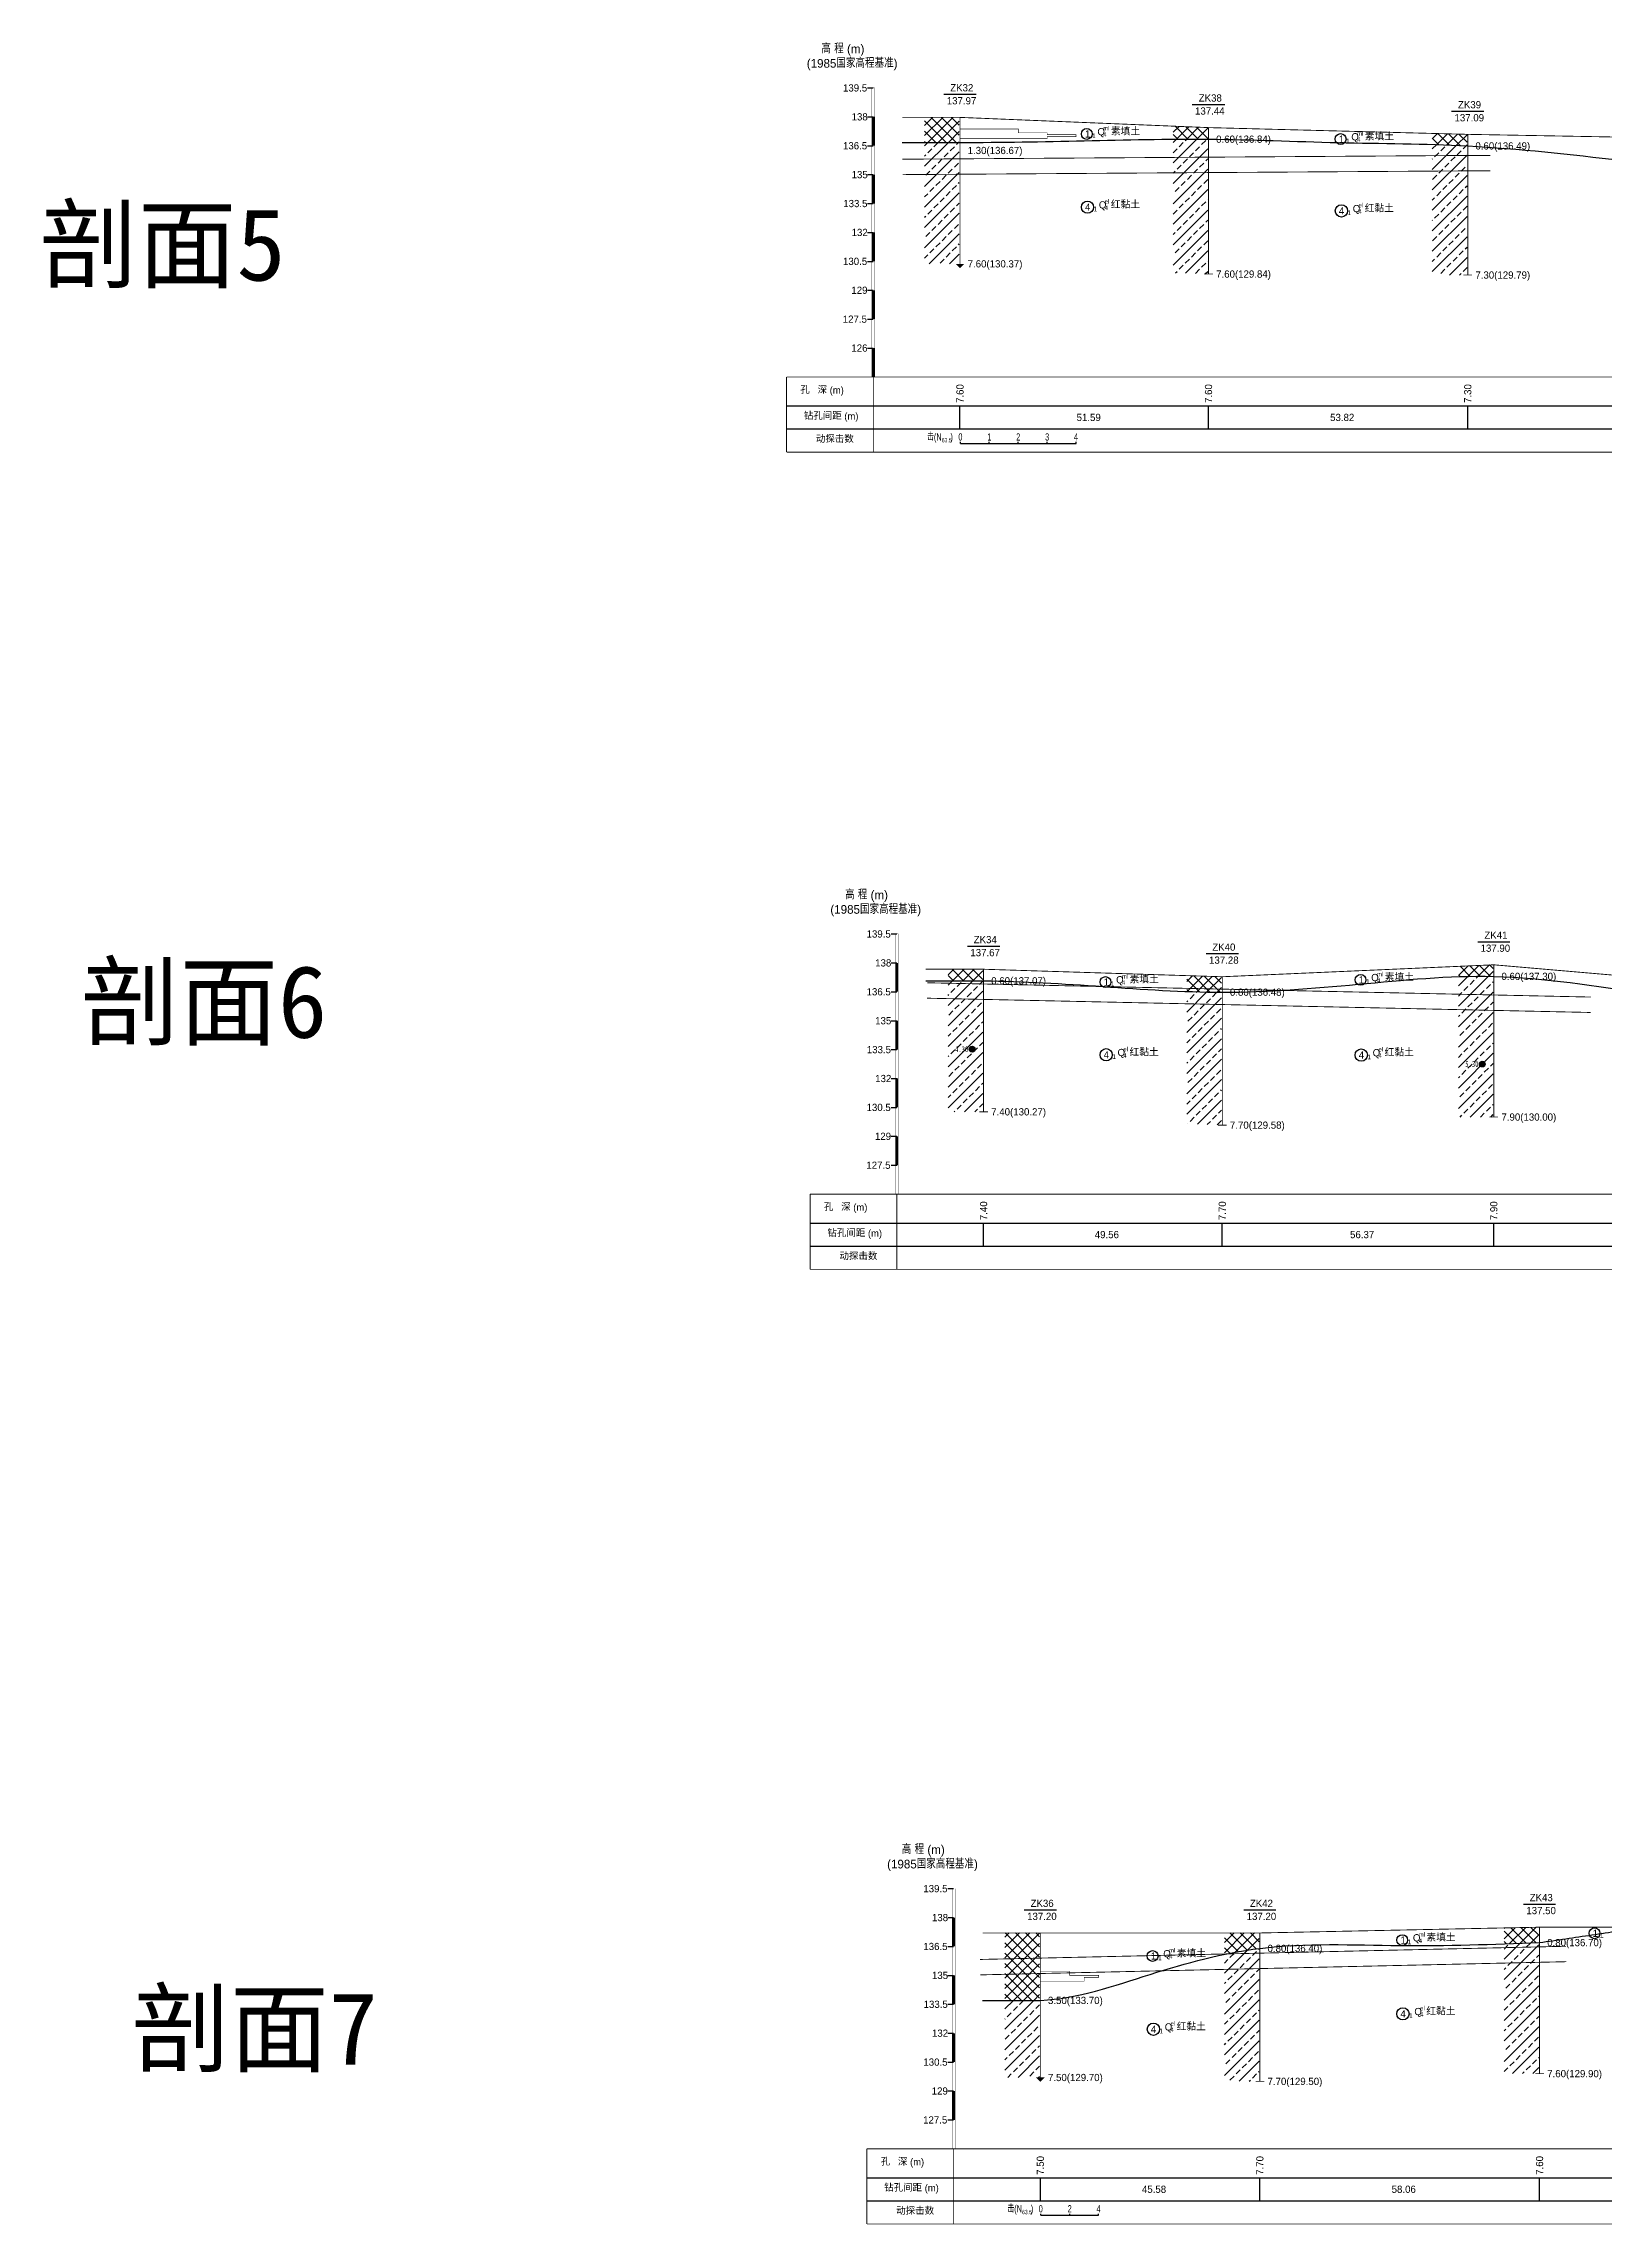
# Model space of a CAD drawing. Header units: inches. Extents: x -205 to 12199, y -11610 to -150.
# Drawn here: x -205 to 335, y -2246 to -1492 of the extents above; entities that cross this region are included whole.
import ezdxf
from ezdxf.enums import TextEntityAlignment as Align

# ---------------------------------------------------------------- set-up
doc = ezdxf.new("R2010")
doc.units = ezdxf.units.IN
doc.header["$MEASUREMENT"] = 0
for name, color, linetype in [('GiCAD_PouMian', 7, 'Continuous'), ('GICAD_QUYANG', 7, 'Continuous'), ('地质-原位曲线', 7, 'Continuous'), ('地质-图框', 7, 'Continuous'), ('地质-地层符号', 3, 'Continuous'), ('地质-地层线', 7, 'Continuous'), ('地质-地面线', 7, 'Continuous'), ('地质-填充花纹', 4, 'Continuous'), ('地质-文字', 7, 'Continuous'), ('地质-标注栏', 7, 'Continuous'), ('地质-钻孔', 7, 'Continuous'), ('管底', 7, 'Continuous')]:
    doc.layers.add(name, color=color, linetype=linetype)
doc.styles.add('LZ_PMT_LINE', font='', dxfattribs={"height": 2})
doc.styles.get("Standard").update_dxf_attribs({"font": ''})
doc.styles.add('地层编号', font='Comfont.shx', dxfattribs={"width": 0.7, "height": 2.5, "bigfont": 'Hztxt12a.shx'})
doc.styles.add('宋体', font='')
doc.styles.add('层底标注', font='Comfont.shx', dxfattribs={"width": 0.7, "height": 2.5, "bigfont": 'Hztxt12a.shx'})
doc.styles.add('岩土名称', font='Comfont.shx', dxfattribs={"width": 0.7, "height": 2.5, "bigfont": 'Hztxt12a.shx'})
doc.styles.add('时代', font='Comfont.shx', dxfattribs={"width": 0.7, "height": 2.5, "bigfont": 'Hztxt12a.shx'})
doc.styles.add('标注栏数据', font='Comfont.shx', dxfattribs={"width": 0.7, "height": 2.5, "bigfont": 'Hztxt12a.shx'})
doc.styles.add('钻孔标注', font='Comfont.shx', dxfattribs={"width": 0.7, "height": 2.5, "bigfont": 'Hztxt12a.shx'})
doc.styles.add('高程系统', font='Comfont.shx', dxfattribs={"width": 0.7, "height": 3, "bigfont": 'Hztxt12a.shx'})
doc.styles.get('LZ_PMT_LINE').set_extended_font_data('SimSun')
doc.styles.get('Standard').set_extended_font_data('SimSun')
doc.styles.get('宋体').set_extended_font_data('宋体')
doc.linetypes.add('swx', pattern='A,7,-1.5,["●",LZ_PMT_LINE,S=0.05,R=0,X=0,Y=0],-1.5', length=10)
pattern_1 = [(45, (-6858.877, -1704.864), (-3.535534, 3.535534), []), (45, (-6855.3413, -1704.864), (-3.535534, 3.535534), [2, -1])]
pattern_2 = [(45, (-6858.8768, -1704.864), (-1.76776695, 1.76776695), []), (135, (-6858.8768, -1704.864), (-1.76776695, -1.76776695), [])]
pattern_3 = [(45, (-7710.7176, -1992.5664), (-3.535534, 3.535534), []), (45, (-7707.182, -1992.5664), (-3.535534, 3.535534), [2, -1])]
pattern_4 = [(45, (-7710.7176, -1992.5664), (-1.76776695, 1.76776695), []), (135, (-7710.7176, -1992.5664), (-1.76776695, -1.76776695), [])]
pattern_5 = [(45, (-8551.076, -2322.844), (-3.535534, 3.535534), []), (45, (-8547.5405, -2322.844), (-3.535534, 3.535534), [2, -1])]
pattern_6 = [(45, (-8551.076, -2322.8439), (-1.76776695, 1.76776695), []), (135, (-8551.076, -2322.8439), (-1.76776695, -1.76776695), [])]

# ---------------------------------------------------------------- blocks, each defined once
blk = doc.blocks.new('gkqy_yuan.dwg不标')
at = {"layer": 'GiCAD_PouMian'}
h = blk.add_hatch(color=7, dxfattribs=at)
edge = h.paths.add_edge_path()
edge.add_arc((0, 0), 1, 0, 360)
at = {"layer": 'GICAD_QUYANG', "color": 7}
blk.add_circle((0, 0), 1, dxfattribs=at)

msp = doc.modelspace()

# ---------------------------------------------------------------- hatches: boundary and pattern name
at = {"layer": '地质-填充花纹', "linetype": 'Continuous'}
h = msp.add_hatch(dxfattribs=at)
h.set_pattern_fill('GKSTT', scale=0.5, style=0, pattern_type=2)
h.set_pattern_definition(pattern_2)
h.paths.add_polyline_path([(112.06928, -1525.91463), (100.06928, -1525.91463), (100.06928, -1517.24796), (112.06928, -1517.24796)])
h = msp.add_hatch(dxfattribs=at)
h.set_pattern_fill('GKSTT', scale=0.5, style=0, pattern_type=2)
h.set_pattern_definition(pattern_2)
h.paths.add_polyline_path([(198.05309, -1520.77102), (198.05309, -1524.78065), (190.3057, -1524.76089), (186.05309, -1524.78708), (186.05309, -1520.2779)])
h = msp.add_hatch(dxfattribs=at)
h.set_pattern_fill('GKSTT', scale=0.5, style=0, pattern_type=2)
h.set_pattern_definition(pattern_2)
h.paths.add_polyline_path([(287.74628, -1523.10816), (287.74628, -1527.10401), (278.14137, -1526.69492), (275.74628, -1526.62268), (275.74628, -1522.79598)])
h = msp.add_hatch(dxfattribs=at)
h.set_pattern_fill('GKFZNT', scale=0.5, style=0, pattern_type=2)
h.set_pattern_definition(pattern_1)
h.paths.add_polyline_path([(112.06928, -1567.91341), (107.31978, -1567.89019), (102.31941, -1567.91463), (100.06928, -1567.91463), (100.06928, -1525.91463), (112.06928, -1525.91463)])
h = msp.add_hatch(dxfattribs=at)
h.set_pattern_fill('GKFZNT', scale=0.5, style=0, pattern_type=2)
h.set_pattern_definition(pattern_1)
h.paths.add_polyline_path([(198.05309, -1524.78065), (198.05309, -1571.43996), (192.56962, -1571.26464), (186.83776, -1571.01201), (186.05309, -1570.97495), (186.05309, -1524.78708), (190.3057, -1524.76089)])
h = msp.add_hatch(dxfattribs=at)
h.set_pattern_fill('GKFZNT', scale=0.5, style=0, pattern_type=2)
h.set_pattern_definition(pattern_1)
h.paths.add_polyline_path([(278.14137, -1526.69492), (287.74628, -1527.10401), (287.74628, -1571.78133), (275.74628, -1571.78133), (275.74628, -1526.62268)])
h = msp.add_hatch(dxfattribs=at)
h.set_pattern_fill('GKSTT', scale=0.5, style=0, pattern_type=2)
h.set_pattern_definition(pattern_4)
h.paths.add_polyline_path([(296.76352, -1814.41575), (289.93438, -1814.38007), (284.93579, -1814.49468), (284.76352, -1814.50201), (284.76352, -1810.95603), (296.76352, -1810.42805)])
h = msp.add_hatch(dxfattribs=at)
h.set_pattern_fill('GKSTT', scale=0.5, style=0, pattern_type=2)
h.set_pattern_definition(pattern_4)
h.paths.add_polyline_path([(120.22847, -1815.94971), (115.47845, -1815.93735), (110.47847, -1815.95036), (108.22847, -1815.95036), (108.22847, -1811.95036), (120.22847, -1811.95036)])
h = msp.add_hatch(dxfattribs=at)
h.set_pattern_fill('GKFZNT', scale=0.5, style=0, pattern_type=2)
h.set_pattern_definition(pattern_3)
h.paths.add_polyline_path([(120.22847, -1815.94971), (120.22847, -1861.28199), (115.47941, -1861.24974), (110.47875, -1861.28369), (108.22847, -1861.28369), (108.22847, -1815.95036), (110.47847, -1815.95036), (115.47845, -1815.93735)])
h = msp.add_hatch(dxfattribs=at)
h.set_pattern_fill('GKSTT', scale=0.5, style=0, pattern_type=2)
h.set_pattern_definition(pattern_4)
h.paths.add_polyline_path([(202.82139, -1814.54248), (202.82139, -1819.8809), (196.71988, -1819.81293), (191.72188, -1819.67274), (190.82139, -1819.63626), (190.82139, -1814.16473)])
h = msp.add_hatch(dxfattribs=at)
h.set_pattern_fill('GKFZNT', scale=0.5, style=0, pattern_type=2)
h.set_pattern_definition(pattern_3)
h.paths.add_polyline_path([(296.76352, -1814.41575), (296.76352, -1863.08372), (284.76352, -1863.08372), (284.76352, -1814.50201), (284.93579, -1814.49468), (289.93438, -1814.38007)])
h = msp.add_hatch(dxfattribs=at)
h.set_pattern_fill('GKFZNT', scale=0.5, style=0, pattern_type=2)
h.set_pattern_definition(pattern_3)
h.paths.add_polyline_path([(191.72188, -1819.67274), (196.71988, -1819.81293), (202.82139, -1819.8809), (202.82139, -1865.87478), (197.56375, -1865.68761), (192.05803, -1865.34498), (190.82139, -1865.25933), (190.82139, -1819.63626)])
h = msp.add_hatch(dxfattribs=at)
h.set_pattern_fill('GKSTT', scale=0.5, style=0, pattern_type=2)
h.set_pattern_definition(pattern_6)
h.paths.add_polyline_path([(139.87002, -2168.69455), (130.12002, -2168.69455), (127.87002, -2168.68379), (127.87002, -2145.36122), (139.87002, -2145.36122)])
h = msp.add_hatch(dxfattribs=at)
h.set_pattern_fill('GKSTT', scale=0.5, style=0, pattern_type=2)
h.set_pattern_definition(pattern_6)
h.paths.add_polyline_path([(215.8287, -2150.73382), (207.1045, -2152.1044), (203.8287, -2152.76937), (203.8287, -2145.36122), (215.8287, -2145.36122)])
h = msp.add_hatch(dxfattribs=at)
h.set_pattern_fill('GKSTT', scale=0.5, style=0, pattern_type=2)
h.set_pattern_definition(pattern_6)
h.paths.add_polyline_path([(312.59688, -2148.70326), (304.45341, -2148.98768), (300.59688, -2149.11527), (300.59688, -2143.61438), (312.59688, -2143.36636)])
h = msp.add_hatch(dxfattribs=at)
h.set_pattern_fill('GKFZNT', scale=0.5, style=0, pattern_type=2)
h.set_pattern_definition(pattern_5)
h.paths.add_polyline_path([(312.59688, -2194.02786), (300.59688, -2194.02786), (300.59688, -2149.11527), (304.45341, -2148.98768), (312.59688, -2148.70326)])
h = msp.add_hatch(dxfattribs=at)
h.set_pattern_fill('GKFZNT', scale=0.5, style=0, pattern_type=2)
h.set_pattern_definition(pattern_5)
h.paths.add_polyline_path([(215.8287, -2196.69298), (209.74913, -2196.65486), (203.8287, -2196.52973), (203.8287, -2152.76937), (207.1045, -2152.1044), (215.8287, -2150.73382)])
h = msp.add_hatch(dxfattribs=at)
h.set_pattern_fill('GKFZNT', scale=0.5, style=0, pattern_type=2)
h.set_pattern_definition(pattern_5)
h.paths.add_polyline_path([(130.12002, -2168.69455), (139.87002, -2168.69455), (139.87002, -2195.36073), (135.12011, -2195.35155), (130.12002, -2195.36122), (127.87002, -2195.36122), (127.87002, -2168.68379)])

# ---------------------------------------------------------------- linework, layer by layer
at = {"layer": '地质-原位曲线', "color": 7, "linetype": 'Continuous'}
for p, q in [((112.46939, -1630.04797), (112.46939, -1629.54797)), ((122.46939, -1630.04797), (122.46939, -1629.54797)), ((132.46939, -1630.04797), (132.46939, -1629.54797)), ((142.46939, -1630.04797), (142.46939, -1629.54797)), ((152.46939, -1630.04797), (152.46939, -1629.54797)), ((112.46939, -1630.04797), (152.46939, -1630.04797)), ((140.26964, -2243.02786), (140.26964, -2242.52786)), ((140.26964, -2243.02786), (160.26964, -2243.02786)), ((150.26964, -2243.02786), (150.26964, -2242.52786)), ((160.26964, -2243.02786), (160.26964, -2242.52786))]:
    msp.add_line(p, q, dxfattribs=at)
at = {"layer": '地质-原位曲线', "color": 7, "linetype": 'Continuous', "const_width": 0.2, "flags": 128}
for points in [[(112.46939, -1521.24796), (132.46939, -1521.24796), (132.46939, -1521.91464), (132.46939, -1521.91464), (132.46939, -1522.58129), (142.46939, -1522.58129), (142.46939, -1523.24796), (152.46939, -1523.24796), (152.46939, -1523.91464), (142.46939, -1523.91464), (142.46939, -1524.58129), (112.46939, -1524.58129)], [(140.26964, -2158.69455), (150.26964, -2158.69455), (150.26964, -2159.36122), (150.26964, -2159.36122), (150.26964, -2160.02788), (160.26964, -2160.02788), (160.26964, -2160.69455), (155.26964, -2160.69455), (155.26964, -2161.36122), (155.26964, -2161.36122), (155.26964, -2162.02788), (140.26964, -2162.02788)]]:
    msp.add_lwpolyline(points, dxfattribs=at)
at = {"layer": '地质-地层符号', "color": 7, "linetype": 'Continuous'}
for centre, major_axis in [((156.18618, -1522.98129), (0, 1.875)), ((244.02468, -1524.74798), (0, 1.875)), ((156.43618, -1548.31395), (0, 2.125)), ((244.27468, -1549.59158), (0, 2.125)), ((162.64993, -1816.38369), (0, 1.875)), ((250.91745, -1815.61704), (0, 1.875)), ((162.89993, -1841.5508), (0, 2.125)), ((251.16745, -1841.62612), (0, 2.125)), ((265.33779, -2147.82787), (0, 1.875)), ((331.86656, -2145.48342), (0, 1.875)), ((178.97436, -2153.32788), (0, 1.875)), ((265.58779, -2173.33695), (0, 2.125)), ((179.22436, -2178.66121), (0, 2.125))]:
    msp.add_ellipse(centre, major_axis=major_axis, ratio=1, dxfattribs=at)
at = {"layer": '地质-地层线', "color": 7, "lineweight": 25}
for points, knots in [([(92.31928, -1525.91463), (95.6526, -1525.91371), (102.31925, -1525.91187), (123.31814, -1525.94082), (155.30904, -1525.42393), (198.93131, -1524.25691), (243.1371, -1526.27583), (290.90104, -1526.36112), (341.20253, -1532.07398), (389.20221, -1537.56531), (419.67256, -1537.79809), (432.31928, -1537.91529)], [0, 0, 0, 0, 10, 20, 62.995636475, 105.99127295, 150.85304123, 195.71480951, 249.152050748, 302.589291986, 340.512808094, 340.512808094, 340.512808094, 340.512808094]), ([(100.47847, -1815.95036), (103.81169, -1815.95421), (110.47813, -1815.96192), (130.92929, -1815.84374), (161.76652, -1817.86539), (204.98337, -1821.01922), (250.02552, -1817.32981), (299.09717, -1812.19592), (349.82601, -1820.78986), (397.53087, -1826.30533), (427.84931, -1827.81781), (440.47847, -1828.35841)], [0, 0, 0, 0, 10, 20, 61.343262624, 102.686525249, 149.737052744, 196.787580239, 249.929060945, 303.070541651, 340.973324482, 340.973324482, 340.973324482, 340.973324482])]:
    msp.add_open_spline(points, degree=3, knots=knots, dxfattribs=at)
for points in [[(120.12002, -2168.69455), (130.12002, -2168.69455), (140.12002, -2168.69455), (178.09936, -2159.69455), (216.0787, -2150.69455), (264.46279, -2149.69454), (312.84688, -2148.69453)], [(312.84688, -2148.69453), (330.99156, -2146.01676), (349.13623, -2143.33899)]]:
    msp.add_spline(points, degree=3, dxfattribs=at)
at = {"layer": '地质-地面线', "color": 7, "linetype": 'Continuous', "const_width": 0.3}
for points in [[(92.31928, -1517.24796), (112.31928, -1517.24796), (198.30309, -1520.78129), (287.99628, -1523.11466), (394.40814, -1525.04795), (432.31928, -1527.54666)], [(100.47847, -1811.95036), (120.47847, -1811.95036), (203.07139, -1814.55035), (297.01352, -1810.41705), (402.63941, -1819.55035), (440.47847, -1821.32265)], [(120.12002, -2145.36122), (140.12002, -2145.36122), (216.0787, -2145.36122), (312.84688, -2143.3612), (421.71493, -2143.29457), (460.12002, -2145.24758)]]:
    msp.add_lwpolyline(points, dxfattribs=at)
at = {"layer": '地质-文字', "color": 7, "linetype": 'Continuous'}
for p, q in [((80.31928, -1507.04797), (82.31928, -1507.04797)), ((80.31928, -1517.04797), (82.31928, -1517.04797)), ((80.31928, -1527.04797), (82.31928, -1527.04797)), ((80.31928, -1537.04797), (82.31928, -1537.04797)), ((80.31928, -1547.04797), (82.31928, -1547.04797)), ((80.31928, -1557.04797), (82.31928, -1557.04797)), ((80.31928, -1567.04797), (82.31928, -1567.04797)), ((80.31928, -1577.04797), (82.31928, -1577.04797)), ((80.31928, -1587.04797), (82.31928, -1587.04797)), ((80.31928, -1597.04797), (82.31928, -1597.04797)), ((88.47847, -1799.75034), (90.47847, -1799.75034)), ((88.47847, -1809.75034), (90.47847, -1809.75034)), ((88.47847, -1819.75034), (90.47847, -1819.75034)), ((88.47847, -1829.75034), (90.47847, -1829.75034)), ((88.47847, -1839.75034), (90.47847, -1839.75034)), ((88.47847, -1849.75034), (90.47847, -1849.75034)), ((88.47847, -1859.75034), (90.47847, -1859.75034)), ((88.47847, -1869.75034), (90.47847, -1869.75034)), ((88.47847, -1879.75034), (90.47847, -1879.75034)), ((108.12002, -2130.02786), (110.12002, -2130.02786)), ((108.12002, -2140.02786), (110.12002, -2140.02786)), ((108.12002, -2150.02786), (110.12002, -2150.02786)), ((108.12002, -2160.02786), (110.12002, -2160.02786)), ((108.12002, -2170.02786), (110.12002, -2170.02786)), ((108.12002, -2180.02786), (110.12002, -2180.02786)), ((108.12002, -2190.02786), (110.12002, -2190.02786)), ((108.12002, -2200.02786), (110.12002, -2200.02786)), ((108.12002, -2210.02786), (110.12002, -2210.02786))]:
    msp.add_line(p, q, dxfattribs=at)
at = {"layer": '地质-文字', "color": 7, "linetype": 'Continuous', "flags": 128}
for points, const_width in [([(81.81928, -1507.04797), (82.81928, -1507.04797)], 0.1), ([(81.81928, -1507.04797), (81.81928, -1607.04797)], 0.1), ([(82.81928, -1507.04797), (82.81928, -1607.04797)], 0.1), ([(82.31928, -1517.04797), (82.31928, -1527.04797)], 1), ([(82.31928, -1537.04797), (82.31928, -1547.04797)], 1), ([(82.31928, -1557.04797), (82.31928, -1567.04797)], 1), ([(82.31928, -1577.04797), (82.31928, -1587.04797)], 1), ([(82.31928, -1597.04797), (82.31928, -1607.04797)], 1), ([(89.97847, -1799.75034), (90.97847, -1799.75034)], 0.1), ([(89.97847, -1799.75034), (89.97847, -1889.75034)], 0.1), ([(90.97847, -1799.75034), (90.97847, -1889.75034)], 0.1), ([(90.47847, -1809.75034), (90.47847, -1819.75034)], 1), ([(90.47847, -1829.75034), (90.47847, -1839.75034)], 1), ([(90.47847, -1849.75034), (90.47847, -1859.75034)], 1), ([(90.47847, -1869.75034), (90.47847, -1879.75034)], 1), ([(90.47847, -1889.75034), (90.47847, -1889.75034)], 1), ([(109.62002, -2130.02786), (110.62002, -2130.02786)], 0.1), ([(109.62002, -2130.02786), (109.62002, -2220.02786)], 0.1), ([(110.62002, -2130.02786), (110.62002, -2220.02786)], 0.1), ([(110.12002, -2140.02786), (110.12002, -2150.02786)], 1), ([(110.12002, -2160.02786), (110.12002, -2170.02786)], 1), ([(110.12002, -2180.02786), (110.12002, -2190.02786)], 1), ([(110.12002, -2200.02786), (110.12002, -2210.02786)], 1), ([(110.12002, -2220.02786), (110.12002, -2220.02786)], 1)]:
    msp.add_lwpolyline(points, dxfattribs=dict(at, const_width=const_width))
at = {"layer": '地质-标注栏', "color": 7, "linetype": 'Continuous', "const_width": 0.3}
for points in [[(52.31949, -1607.04797), (442.31949, -1607.04797)], [(52.31949, -1607.04797), (52.31949, -1633.04797)], [(82.31949, -1607.04797), (82.31949, -1633.04797)], [(52.31949, -1633.04797), (442.31949, -1633.04797)], [(60.47867, -1889.75034), (450.47867, -1889.75034)], [(60.47867, -1889.75034), (60.47867, -1915.75034)], [(90.47867, -1889.75034), (90.47867, -1915.75034)], [(60.47867, -1915.75034), (450.47867, -1915.75034)], [(80.12023, -2220.02786), (470.12023, -2220.02786)], [(80.12023, -2220.02786), (80.12023, -2246.02786)], [(110.12023, -2220.02786), (110.12023, -2246.02786)], [(80.12023, -2246.02786), (470.12023, -2246.02786)]]:
    msp.add_lwpolyline(points, dxfattribs=at)
at = {"layer": '地质-标注栏', "color": 7, "linetype": 'Continuous'}
for points in [[(52.31949, -1617.04797), (442.31949, -1617.04797)], [(112.31928, -1625.04797), (112.31928, -1617.04797)], [(198.30309, -1625.04797), (198.30309, -1617.04797)], [(198.30309, -1625.04797), (198.30309, -1617.04797)], [(287.99628, -1625.04797), (287.99628, -1617.04797)], [(287.99628, -1625.04797), (287.99628, -1617.04797)], [(52.31949, -1625.04797), (442.31949, -1625.04797)], [(60.47867, -1899.75034), (450.47867, -1899.75034)], [(120.47847, -1907.75034), (120.47847, -1899.75034)], [(203.07139, -1907.75034), (203.07139, -1899.75034)], [(203.07139, -1907.75034), (203.07139, -1899.75034)], [(297.01352, -1907.75034), (297.01352, -1899.75034)], [(297.01352, -1907.75034), (297.01352, -1899.75034)], [(60.47867, -1907.75034), (450.47867, -1907.75034)], [(80.12023, -2230.02786), (470.12023, -2230.02786)], [(140.12002, -2238.02786), (140.12002, -2230.02786)], [(216.0787, -2238.02786), (216.0787, -2230.02786)], [(216.0787, -2238.02786), (216.0787, -2230.02786)], [(312.84688, -2238.02786), (312.84688, -2230.02786)], [(312.84688, -2238.02786), (312.84688, -2230.02786)], [(80.12023, -2238.02786), (470.12023, -2238.02786)]]:
    msp.add_lwpolyline(points, dxfattribs=at)
at = {"layer": '地质-钻孔', "color": 7, "linetype": 'Continuous'}
for p, q in [((106.74771, -1509.24796), (117.89078, -1509.24796)), ((192.6481, -1512.78129), (203.95767, -1512.78129)), ((282.42496, -1515.11466), (293.56753, -1515.11466)), ((291.44205, -1802.41704), (302.58512, -1802.41704)), ((114.90689, -1803.95035), (126.04996, -1803.95035)), ((197.50016, -1806.55035), (208.64273, -1806.55035)), ((134.54894, -2137.36122), (145.69151, -2137.36122)), ((210.50694, -2137.36122), (221.6505, -2137.36122)), ((307.2755, -2135.36119), (318.41808, -2135.36119))]:
    msp.add_line(p, q, dxfattribs=at)
at = {"layer": '地质-钻孔', "color": 7, "const_width": 0.3, "flags": 128}
for points in [[(112.31928, -1517.24796), (112.31928, -1567.91463)], [(198.30309, -1520.78129), (198.30309, -1571.44795)], [(287.99628, -1523.11466), (287.99628, -1571.78133)], [(297.01352, -1810.41705), (297.01352, -1863.08372)], [(120.47847, -1811.95036), (120.47847, -1861.28369)], [(203.07139, -1814.55035), (203.07139, -1865.88368)], [(140.12002, -2145.36122), (140.12002, -2195.36122)], [(216.0787, -2145.36122), (216.0787, -2196.69455)], [(312.84688, -2143.3612), (312.84688, -2194.02786)]]:
    msp.add_lwpolyline(points, dxfattribs=at)
at = {"layer": '地质-钻孔', "color": 7, "linetype": 'Continuous', "const_width": 0.3, "flags": 128}
for points in [[(196.80309, -1571.44795), (199.80309, -1571.44795)], [(286.49628, -1571.78133), (289.49628, -1571.78133)], [(118.97847, -1861.28369), (121.97847, -1861.28369)], [(295.51352, -1863.08372), (298.51352, -1863.08372)], [(201.57139, -1865.88368), (204.57139, -1865.88368)], [(311.34688, -2194.02786), (314.34688, -2194.02786)], [(214.5787, -2196.69455), (217.5787, -2196.69455)]]:
    msp.add_lwpolyline(points, dxfattribs=at)
at = {"layer": '地质-钻孔', "color": 7, "linetype": 'Continuous'}
for points in [[(110.81928, -1567.91463), (113.81928, -1567.91463), (112.31928, -1569.41463)], [(138.62002, -2195.36122), (141.62002, -2195.36122), (140.12002, -2196.86122)]]:
    msp.add_solid(points, dxfattribs=at)
at = {"layer": '管底', "linetype": 'swx', "const_width": 0.3}
for points in [[(92.4117, -1531.71509), (287.98541, -1530.41672), (295.81836, -1530.43681)], [(92.4471, -1537.04797), (287.99628, -1535.74976), (295.80468, -1535.76979)], [(100.97473, -1816.63214), (330.62408, -1821.57774)], [(100.85991, -1821.9639), (330.50926, -1826.9095)], [(119.2241, -2154.52591), (321.94104, -2149.96742)], [(119.344, -2159.85757), (322.06094, -2155.29908)]]:
    msp.add_lwpolyline(points, dxfattribs=at)

# ---------------------------------------------------------------- block references
at = {"layer": '地质-图框', "color": 7, "linetype": 'Continuous'}
for p in [(116.47847, -1839.61702), (293.01352, -1844.75039)]:
    msp.add_blockref('gkqy_yuan.dwg不标', p, dxfattribs=at)

# ---------------------------------------------------------------- texts
at = {"layer": 'GiCAD_PouMian', "color": 7, "style": '宋体'}
for s, p in [('剖面5', (-206.20618, -1573.69678)), ('剖面6', (-191.8356, -1835.6638)), ('剖面7', (-174.3281, -2190.87644))]:
    msp.add_text(s, height=25, dxfattribs=at).set_placement(p)
at = {"layer": '地质-原位曲线', "color": 7, "linetype": 'Continuous', "style": '标注栏数据', "width": 0.7}
for s, height, p in [('击', 2.5, (100.94856, -1629.04797)), ('(N', 2.5, (103.29856, -1629.04797)), ('63.5', 1.5, (106.00689, -1629.67297)), (')', 2.5, (109.02189, -1629.04797)), ('击', 2.5, (128.74881, -2242.02786)), ('(N', 2.5, (131.09881, -2242.02786)), (')', 2.5, (136.82214, -2242.02786)), ('63.5', 1.5, (133.80714, -2242.65286))]:
    msp.add_text(s, height=height, dxfattribs=at).set_placement(p)
for s, p in [('0', (112.46939, -1629.04797)), ('1', (122.46939, -1629.04797)), ('2', (132.46939, -1629.04797)), ('3', (142.46939, -1629.04797)), ('4', (152.46939, -1629.04797)), ('0', (140.26964, -2242.02786)), ('2', (150.26964, -2242.02786)), ('4', (160.26964, -2242.02786))]:
    msp.add_text(s, height=2.5, dxfattribs=at).set_placement(p, align=Align.CENTER)
at = {"layer": '地质-图框', "color": 7, "linetype": 'Continuous', "width": 0.7}
for s, p in [('4.30', (110.60387, -1840.61702)), ('5.30', (287.13893, -1845.75039))]:
    msp.add_text(s, height=2, dxfattribs=at).set_placement(p)
at = {"layer": '地质-地层符号', "color": 7, "linetype": 'Continuous'}
for s, height, style, p in [('1', 2.5, '地层编号', (155.56118, -1524.23129)), ('1', 1.625, '地层编号', (158.06118, -1524.43129)), ('Q', 2.5, '时代', (159.87368, -1523.43129)), ('素填土', 2.5, '岩土名称', (164.54035, -1523.43129)), ('1', 2.5, '地层编号', (243.39968, -1525.99798)), ('Q', 2.5, '时代', (247.71218, -1525.19798)), ('素填土', 2.5, '岩土名称', (252.37885, -1525.19798)), ('1', 1.625, '地层编号', (245.89968, -1526.19798)), ('Q', 2.5, '时代', (160.37368, -1548.76395)), ('红黏土', 2.5, '岩土名称', (164.49868, -1548.76395)), ('4', 2.5, '地层编号', (155.56118, -1549.56395)), ('1', 1.625, '地层编号', (158.56118, -1549.76395)), ('4', 2.5, '地层编号', (243.39968, -1550.84158)), ('1', 1.625, '地层编号', (246.39968, -1551.04158)), ('Q', 2.5, '时代', (248.21218, -1550.04158)), ('红黏土', 2.5, '岩土名称', (252.33718, -1550.04158)), ('1', 2.5, '地层编号', (162.02493, -1817.63369)), ('1', 1.625, '地层编号', (164.52493, -1817.83369)), ('Q', 2.5, '时代', (166.33743, -1816.83369)), ('素填土', 2.5, '岩土名称', (171.00409, -1816.83369)), ('1', 2.5, '地层编号', (250.29245, -1816.86704)), ('1', 1.625, '地层编号', (252.79245, -1817.06704)), ('Q', 2.5, '时代', (254.60495, -1816.06704)), ('素填土', 2.5, '岩土名称', (259.27162, -1816.06704)), ('4', 2.5, '地层编号', (162.02493, -1842.8008)), ('Q', 2.5, '时代', (166.83743, -1842.0008)), ('红黏土', 2.5, '岩土名称', (170.96243, -1842.0008)), ('4', 2.5, '地层编号', (250.29245, -1842.87612)), ('Q', 2.5, '时代', (255.10495, -1842.07612)), ('红黏土', 2.5, '岩土名称', (259.22995, -1842.07612)), ('1', 1.625, '地层编号', (165.02493, -1843.0008)), ('1', 1.625, '地层编号', (253.29245, -1843.07612)), ('1', 2.5, '地层编号', (264.71279, -2149.07787)), ('1', 1.625, '地层编号', (267.21279, -2149.27787)), ('Q', 2.5, '时代', (269.02529, -2148.27787)), ('素填土', 2.5, '岩土名称', (273.69196, -2148.27787)), ('1', 2.5, '地层编号', (331.24156, -2146.73342)), ('1', 1.625, '地层编号', (333.74156, -2146.93342)), ('1', 2.5, '地层编号', (178.34936, -2154.57788)), ('1', 1.625, '地层编号', (180.84936, -2154.77788)), ('Q', 2.5, '时代', (182.66186, -2153.77788)), ('素填土', 2.5, '岩土名称', (187.32853, -2153.77788)), ('4', 2.5, '地层编号', (264.71279, -2174.58695)), ('Q', 2.5, '时代', (269.52529, -2173.78695)), ('红黏土', 2.5, '岩土名称', (273.65029, -2173.78695)), ('4', 2.5, '地层编号', (178.34936, -2179.91121)), ('1', 1.625, '地层编号', (181.34936, -2180.11121)), ('Q', 2.5, '时代', (183.16186, -2179.11121)), ('红黏土', 2.5, '岩土名称', (187.28686, -2179.11121)), ('1', 1.625, '地层编号', (267.71279, -2174.78695))]:
    msp.add_text(s, height=height, dxfattribs=dict(at, style=style)).set_placement(p)
at = {"layer": '地质-地层符号', "color": 7, "linetype": 'Continuous', "style": '时代', "width": 0.8}
for s, p in [('4', (161.90702, -1523.93129)), ('ml', (161.90702, -1521.76463)), ('ml', (249.74551, -1523.53131)), ('4', (249.74551, -1525.69798)), ('el', (162.40702, -1547.09729)), ('4', (162.40702, -1549.26395)), ('4', (250.24551, -1550.54158)), ('el', (250.24551, -1548.37492)), ('4', (168.37076, -1817.33369)), ('ml', (168.37076, -1815.16702)), ('4', (256.63829, -1816.56704)), ('ml', (256.63829, -1814.40037)), ('el', (168.87076, -1840.33414)), ('el', (257.13829, -1840.40946)), ('4', (168.87076, -1842.5008)), ('4', (257.13829, -1842.57612)), ('4', (271.05862, -2148.77787)), ('ml', (271.05862, -2146.61121)), ('4', (184.69519, -2154.27788)), ('ml', (184.69519, -2152.11122)), ('4', (271.55862, -2174.28695)), ('el', (271.55862, -2172.12028)), ('4', (185.19519, -2179.61121)), ('el', (185.19519, -2177.44455))]:
    msp.add_text(s, height=1.5, dxfattribs=at).set_placement(p)
at = {"layer": '地质-文字', "color": 7, "linetype": 'Continuous'}
for s, height, style, p in [('高 程 (m)', 3, '高程系统', (64.40369, -1495.04797)), ('(1985国家高程基准)', 3, '高程系统', (59.30369, -1500.04797)), ('139.5', 2.5, '高程系统', (71.84309, -1508.29797)), ('138', 2.5, '高程系统', (74.81928, -1518.29797)), ('0.60(136.84)', 2.5, '层底标注', (200.95309, -1526.03129)), ('136.5', 2.5, '高程系统', (71.84309, -1528.29797)), ('1.30(136.67)', 2.5, '层底标注', (114.96928, -1529.94292)), ('0.60(136.49)', 2.5, '层底标注', (290.64628, -1528.36466)), ('135', 2.5, '高程系统', (74.81928, -1538.29797)), ('133.5', 2.5, '高程系统', (71.92643, -1548.29797)), ('132', 2.5, '高程系统', (74.81928, -1558.29797)), ('130.5', 2.5, '高程系统', (71.84309, -1568.29797)), ('7.60(130.37)', 2.5, '层底标注', (114.96928, -1569.16463)), ('129', 2.5, '高程系统', (74.73595, -1578.29797)), ('7.60(129.84)', 2.5, '层底标注', (200.95309, -1572.69795)), ('7.30(129.79)', 2.5, '层底标注', (290.64628, -1573.03133)), ('127.5', 2.5, '高程系统', (71.75976, -1588.29797)), ('126', 2.5, '高程系统', (74.73595, -1598.29797)), ('高 程 (m)', 3, '高程系统', (72.56288, -1787.75034)), ('(1985国家高程基准)', 3, '高程系统', (67.46288, -1792.75034)), ('139.5', 2.5, '高程系统', (80.00228, -1801.00034)), ('138', 2.5, '高程系统', (82.97847, -1811.00034)), ('0.60(137.07)', 2.5, '层底标注', (123.12847, -1817.20036)), ('0.60(137.30)', 2.5, '层底标注', (299.66352, -1815.66705)), ('136.5', 2.5, '高程系统', (80.00228, -1821.00034)), ('0.80(136.48)', 2.5, '层底标注', (205.72139, -1821.13369)), ('135', 2.5, '高程系统', (82.97847, -1831.00034)), ('133.5', 2.5, '高程系统', (80.08561, -1841.00034)), ('132', 2.5, '高程系统', (82.97847, -1851.00034)), ('130.5', 2.5, '高程系统', (80.00228, -1861.00034)), ('7.40(130.27)', 2.5, '层底标注', (123.12847, -1862.53369)), ('7.90(130.00)', 2.5, '层底标注', (299.66352, -1864.33372)), ('129', 2.5, '高程系统', (82.89513, -1871.00034)), ('7.70(129.58)', 2.5, '层底标注', (205.72139, -1867.13368)), ('127.5', 2.5, '高程系统', (79.91894, -1881.00034)), ('(1985国家高程基准)', 3, '高程系统', (87.10443, -2123.02786)), ('高 程 (m)', 3, '高程系统', (92.20443, -2118.02786)), ('139.5', 2.5, '高程系统', (99.64383, -2131.27786)), ('138', 2.5, '高程系统', (102.62002, -2141.27786)), ('136.5', 2.5, '高程系统', (99.64383, -2151.27786)), ('0.80(136.40)', 2.5, '层底标注', (218.7287, -2151.94455)), ('0.80(136.70)', 2.5, '层底标注', (315.49688, -2149.94453)), ('135', 2.5, '高程系统', (102.62002, -2161.27786)), ('133.5', 2.5, '高程系统', (99.72716, -2171.27786)), ('3.50(133.70)', 2.5, '层底标注', (142.77002, -2169.94455)), ('132', 2.5, '高程系统', (102.62002, -2181.27786)), ('130.5', 2.5, '高程系统', (99.64383, -2191.27786)), ('7.50(129.70)', 2.5, '层底标注', (142.77002, -2196.61122)), ('7.70(129.50)', 2.5, '层底标注', (218.7287, -2197.94455)), ('7.60(129.90)', 2.5, '层底标注', (315.49688, -2195.27786)), ('129', 2.5, '高程系统', (102.53669, -2201.27786)), ('127.5', 2.5, '高程系统', (99.5605, -2211.27786))]:
    msp.add_text(s, height=height, dxfattribs=dict(at, style=style)).set_placement(p)
at = {"layer": '地质-标注栏', "color": 7, "linetype": 'Continuous', "style": '标注栏数据'}
for s, p in [('孔   深 (m)', (57.07299, -1613.54797)), ('钻孔间距 (m)', (58.28799, -1622.54797)), ('动探击数', (62.45949, -1630.54797)), ('孔   深 (m)', (65.23217, -1896.25034)), ('钻孔间距 (m)', (66.44717, -1905.25034)), ('动探击数', (70.61867, -1913.25034)), ('孔   深 (m)', (84.87373, -2226.52786)), ('钻孔间距 (m)', (86.08873, -2235.52786)), ('动探击数', (90.26023, -2243.52786))]:
    msp.add_text(s, height=2.43, dxfattribs=at).set_placement(p, align=Align.BOTTOM_LEFT)
for s, p in [('7.60', (113.56928, -1616.04797)), ('7.60', (199.55309, -1616.04797)), ('7.30', (289.24628, -1616.04797)), ('7.40', (121.72847, -1898.75034)), ('7.70', (204.32139, -1898.75034)), ('7.90', (298.26352, -1898.75034)), ('7.50', (141.37002, -2229.02786)), ('7.70', (217.3287, -2229.02786)), ('7.60', (314.09688, -2229.02786))]:
    msp.add_text(s, height=2.5, rotation=90.0000025, dxfattribs=at).set_placement(p)
for s, p in [('51.59', (152.66535, -1622.29797)), ('53.82', (240.38718, -1622.29797)), ('49.56', (158.95409, -1905.00034)), ('56.37', (247.27995, -1905.00034)), ('45.58', (175.27853, -2235.27786)), ('58.06', (261.67112, -2235.27786))]:
    msp.add_text(s, height=2.5, dxfattribs=at).set_placement(p)
at = {"layer": '地质-钻孔', "color": 7, "linetype": 'Continuous', "style": '钻孔标注'}
for s, p in [('ZK32', (108.94428, -1508.24796)), ('137.97', (107.74785, -1512.74796)), ('137.44', (193.64832, -1516.28129)), ('ZK38', (194.92809, -1511.78129)), ('137.09', (283.42485, -1518.61466)), ('ZK39', (284.62128, -1514.11466)), ('ZK34', (117.0618, -1802.95036)), ('ZK40', (199.61305, -1805.55035)), ('ZK41', (293.76352, -1801.41705)), ('137.67', (115.90704, -1807.45036)), ('137.28', (198.49996, -1810.05035)), ('137.90', (292.44209, -1805.91705)), ('ZK36', (136.74502, -2136.36122)), ('ZK42', (212.62036, -2136.36122)), ('ZK43', (309.43021, -2134.3612)), ('137.20', (135.54859, -2140.86122)), ('137.20', (211.50727, -2140.86122)), ('137.50', (308.27545, -2138.8612))]:
    msp.add_text(s, height=2.5, dxfattribs=at).set_placement(p)

doc.saveas('drawing.dxf')
